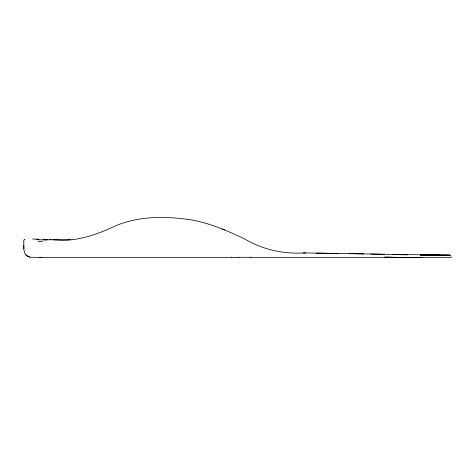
<?xml version="1.0" encoding="UTF-8"?>
<svg xmlns="http://www.w3.org/2000/svg" width="475" height="475" viewBox="0 0 475 475"><rect width="100%" height="100%" fill="white"/><g stroke="black" fill="none" stroke-linecap="round" stroke-linejoin="round"><path stroke-width="0.71" d="M24.118 239.792L24.908 239.406L23.75 240.314L23.934 250.058L24.599 252.896L26.131 255.289L29.925 257.177L40.06 257.569M250.58 257.236L238.391 257.337M70.698 239.792L54.738 239.632M431.395 255.146L432.303 255.146M446.548 255.152L420.375 254.998M451.155 256.304L450.027 255.152L421.165 255.146M420.345 255.146L439.779 255.146M447.106 255.152L449.95 255.152M422.037 257.575L384.328 257.218M40.482 257.575L228.22 257.575M231.165 257.575L238.498 257.575M250.141 257.575L384.352 257.575M451.25 257.575L392.433 257.402M315.964 253.187L338.61 253.401M437.885 255.14L438.657 255.146M430.202 255.146L430.95 255.146M39.277 257.569L41.272 257.575M55.017 239.958C76.825 241.941 97.369 234.49 116.713 225.322C137.334 217.117 160.039 216.066 181.872 218.714C203.959 220.513 224.473 229.437 244.287 238.747C262.907 249.886 284.234 254.321 305.781 252.914M303.05 252.89L400.306 254.535L398.958 254.505M449.196 255.146L399.368 254.511M54.013 240.071L54.595 240.077M52.856 240.047L53.438 240.059M407.74 254.832L392.777 254.558M231.355 257.29L228.79 257.236M348.454 253.567L363.832 253.876M385.071 257.064L392.498 257.224M46.663 239.922L43.462 239.845M370.761 254.03L384.453 254.351M44.519 239.513L45.962 239.554M46.799 239.578L47.642 239.602M43.296 239.477L43.902 239.495M25.24 254.178L27.265 256.162L29.937 257.177M222.158 228.992L224.794 230.084M27.265 256.162L28.577 256.785M23.762 247.083L23.809 248.603M56.97 239.412A46.253 0.338 0.4 0 1 55.468 239.394M55.26 239.394A46.253 0.338 0.4 0 1 49.531 239.329M36.456 239.703A36.017 0.41 1.8 0 1 43.825 239.863M44.727 239.845A39.526 0.564 0 0 1 46.134 239.833M46.295 239.833A39.526 0.564 0 0 1 50.659 239.804M42.625 241.484A68.418 5.765 -1.1 0 1 37.911 241.294M32.644 239.056A47.595 1.395 3 0 1 39.116 239.186M23.756 246.311L23.75 245.527L23.756 246.311"/></g></svg>
